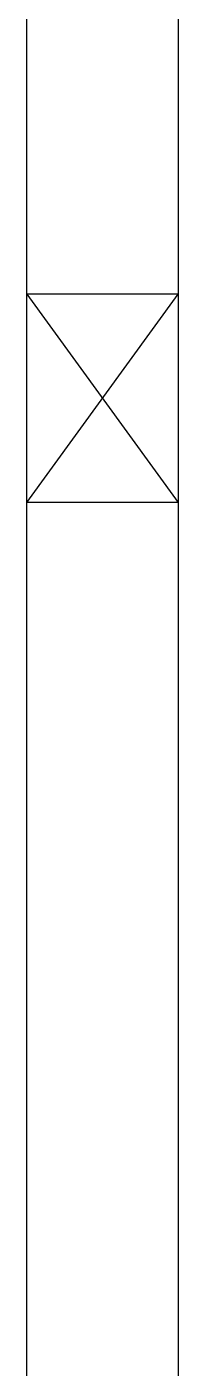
# Model space of a CAD drawing. Header units: inches. Extents: x -628 to 1537, y -1730 to 336.
# Drawn here: x 1296.8 to 1306.1, y -522.4 to -440.5 of the extents above; entities that cross this region are included whole.
import ezdxf

# ---------------------------------------------------------------- set-up
doc = ezdxf.new("R2010")
doc.units = ezdxf.units.IN
doc.layers.get('0').update_dxf_attribs({"linetype": 'CONTINUOUS'})

msp = doc.modelspace()

# ---------------------------------------------------------------- linework, layer by layer
at = {"color": 1}
for p, q in [((1296.8, -635.331), (1296.8, 158.398)), ((1306.066, 158.398), (1306.066, -635.331)), ((1296.8, -456.831), (1306.066, -469.538)), ((1296.8, -469.538), (1306.066, -456.831)), ((1306.066, -456.831), (1296.8, -456.831)), ((1306.066, -469.538), (1296.8, -469.538)), ((1296.8, -483.048), (1296.8, -470.331)), ((1306.066, -470.331), (1306.066, -483.048))]:
    msp.add_line(p, q, dxfattribs=at)

doc.saveas('drawing.dxf')
